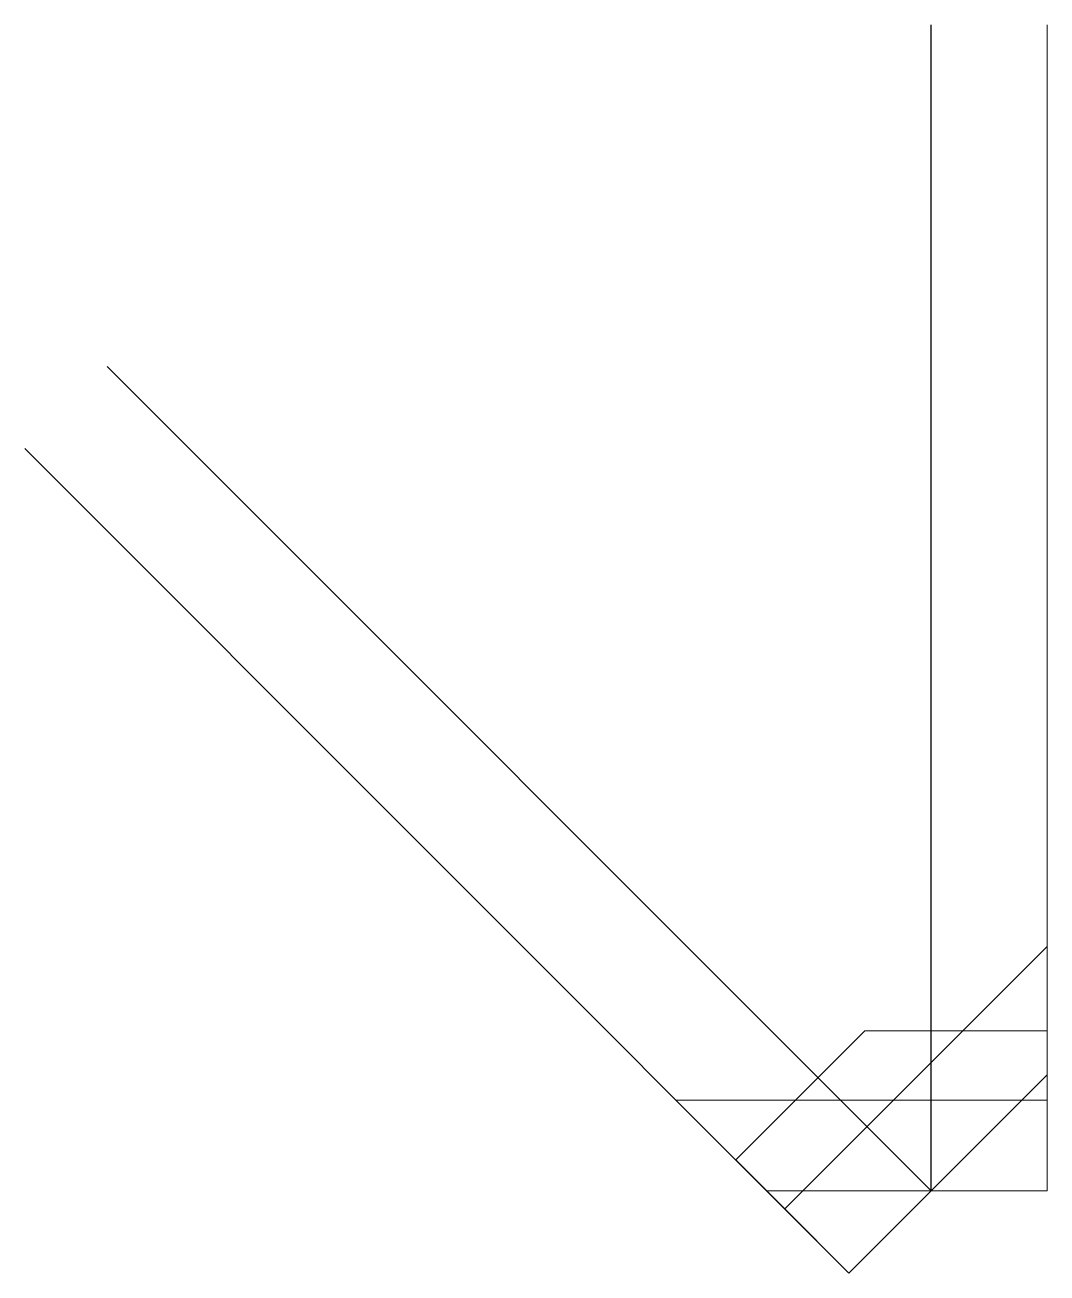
# Model space of a CAD drawing. Extents: x -8.8 to 17.6, y -37.5 to -5.2.
import ezdxf

# ---------------------------------------------------------------- set-up
doc = ezdxf.new("R2010")
doc.units = 0
doc.header["$MEASUREMENT"] = 0
for name, color, linetype in [('ALTDOLAP', 32, 'Continuous'), ('CAB_DOORS', 31, 'Continuous'), ('DIMENSIONS', 3, 'Continuous')]:
    doc.layers.add(name, color=color, linetype=linetype)

msp = doc.modelspace()

# ---------------------------------------------------------------- linework, layer by layer
for q in [(14.646, -5.173), (-6.689, -14.01)]:
    msp.add_line((14.646, -35.346), q)
at = {"color": 130, "lineweight": 0}
for p, q in [((10.863, -35.811), (17.65, -29.024)), ((17.65, -33), (8.052, -33))]:
    msp.add_line(p, q, dxfattribs=at)
at = {"color": 2, "lineweight": 0}
for q in [(9.59, -34.538), (17.65, -31.2)]:
    msp.add_line((12.929, -31.2), q, dxfattribs=at)
at = {"lineweight": 0}
msp.add_line((14.646, -33), (14.646, -31.2), dxfattribs=at)
at = {"color": 3, "lineweight": 0}
for q in [(17.65, -32.342), (10.398, -35.346)]:
    msp.add_line((14.646, -35.346), q, dxfattribs=at)
at = {"lineweight": 0}
for points in [[(17.65, -35.346), (17.65, -5.173)], [(12.522, -37.47), (-8.814, -16.134)]]:
    msp.add_lwpolyline(points, dxfattribs=at)
at = {"layer": 'ALTDOLAP', "lineweight": 0}
for points in [[(9.59, -34.538), (10.863, -35.811), (13.674, -33), (17.65, -33), (17.65, -31.2), (12.929, -31.2)], [(12.929, -31.2), (17.65, -31.2), (17.65, -33), (13.674, -33), (10.863, -35.811), (9.59, -34.538), (12.929, -31.2)]]:
    msp.add_lwpolyline(points, close=True, dxfattribs=at)
at = {"layer": 'ALTDOLAP', "lineweight": 0, "elevation": 72}
msp.add_lwpolyline([(12.929, -31.2), (17.65, -31.2), (17.65, -33), (13.674, -33), (10.863, -35.811), (9.59, -34.538), (12.929, -31.2)], close=True, dxfattribs=at)
at = {"layer": 'CAB_DOORS', "lineweight": 0}
msp.add_lwpolyline([(13.674, -33), (10.863, -35.811), (12.522, -37.47), (14.646, -35.346), (17.65, -35.346), (17.65, -33), (13.674, -33)], dxfattribs=at)
at = {"layer": 'CAB_DOORS', "lineweight": 0, "elevation": 72}
msp.add_lwpolyline([(13.674, -33), (17.65, -33), (17.65, -35.346), (14.646, -35.346), (12.522, -37.47), (10.863, -35.811), (13.674, -33)], close=True, dxfattribs=at)
at = {"layer": 'CAB_DOORS', "lineweight": 0}
msp.add_lwpolyline([(13.674, -33), (17.65, -33), (17.65, -35.346), (14.646, -35.346), (12.522, -37.47), (10.863, -35.811), (13.674, -33)], close=True, dxfattribs=at)
at = {"layer": 'DIMENSIONS', "lineweight": 0}
for q in [(12.522, -37.47), (17.65, -35.346)]:
    msp.add_line((14.646, -35.346), q, dxfattribs=at)

doc.saveas('drawing.dxf')
